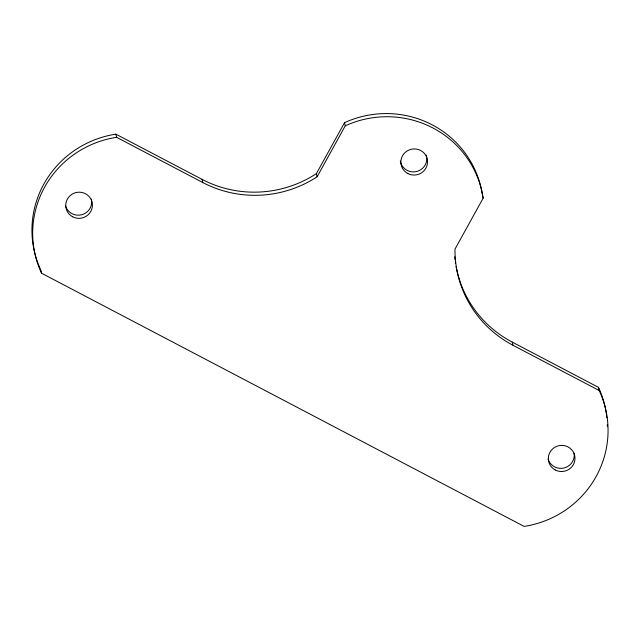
<?xml version="1.0" encoding="UTF-8"?>
<svg xmlns="http://www.w3.org/2000/svg" width="640" height="640" viewBox="0 0 640 640"><rect width="100%" height="100%" fill="white"/><g stroke="black" fill="none" stroke-linecap="round" stroke-linejoin="round"><path stroke-width="0.96" d="M316.392 173.624A111.32 108.928 -12.9 0 1 202.064 179.368L115.888 134.16L116.616 137.32L202.784 182.528A111.32 108.928 -12.9 0 0 317.112 176.784L316.392 173.624L344.544 122.664A98.224 96.112 -12.9 0 1 482.416 195L483.144 198.16L454.992 249.12A111.32 108.928 -12.9 0 0 513.008 345.288L599.184 390.504A98.224 96.112 -12.9 0 1 524.112 526.4L41.544 273.216L40.816 270.056M317.112 176.784L345.264 125.816L344.544 122.664M456.064 266.456A111.32 108.928 -12.9 0 0 512.288 342.128L598.456 387.344A98.224 96.112 -12.9 0 1 606.856 417.744M598.456 387.344L599.184 390.504M512.288 342.128L513.008 345.288M202.064 179.368L202.784 182.528M455.568 263.56A111.32 108.928 -12.9 0 1 455.28 261.616M455.024 259.672A111.32 108.928 -12.9 0 1 454.712 256.744M607.304 424.672A98.224 96.112 -12.9 0 1 607.336 426.656M40.408 269.16A98.224 96.112 -12.9 0 1 115.888 134.16M41.544 273.216A98.224 96.112 -12.9 0 1 116.616 137.32M345.264 125.816A98.224 96.112 -12.9 0 1 483.144 198.16M426.28 155.008A13.36 13.072 -12.9 0 1 416.408 171.568A13.36 13.072 -12.9 0 1 400.296 160.984M574.104 453.136A13.36 13.072 -12.9 0 1 563.848 468.032A13.36 13.072 -12.9 0 1 548.12 459.112M91.376 199.112A13.36 13.072 -12.9 0 1 81.712 214.744A13.36 13.072 -12.9 0 1 65.56 205.928M72.696 216.816A13.36 13.072 -12.9 0 0 92.416 204.816A13.36 13.072 -12.9 0 0 72.12 194.168A13.36 13.072 -12.9 0 0 72.696 216.816M555.264 470A13.36 13.072 -12.9 0 0 574.984 458A13.36 13.072 -12.9 0 0 554.688 447.352A13.36 13.072 -12.9 0 0 555.264 470M407.824 173.536A13.36 13.072 -12.9 0 0 427.544 161.536A13.36 13.072 -12.9 0 0 407.248 150.888A13.36 13.072 -12.9 0 0 407.824 173.536"/></g></svg>
